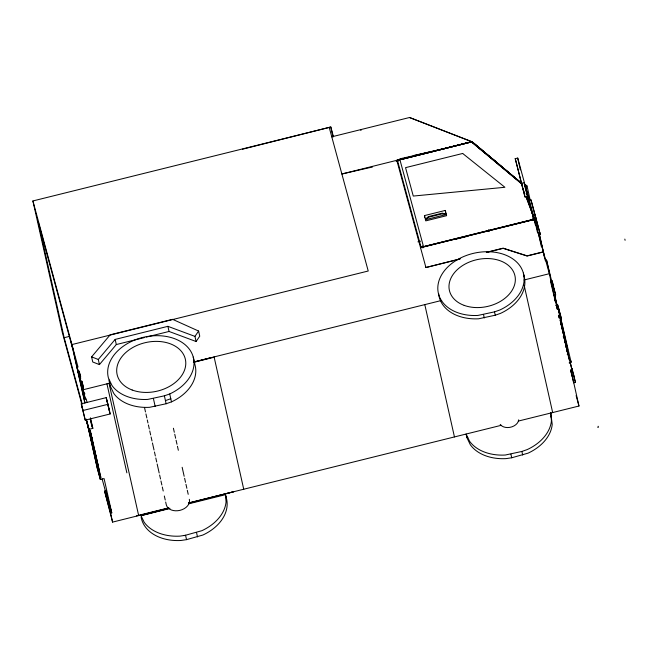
<?xml version="1.0" encoding="UTF-8"?>
<svg xmlns="http://www.w3.org/2000/svg" width="658" height="658" viewBox="0 0 658 658"><rect width="100%" height="100%" fill="white"/><g stroke="black" fill="none" stroke-linecap="round" stroke-linejoin="round"><path stroke-width="0.99" d="M518.693 419.837L518.183 421.712A9.854 7.032 -12.6 0 1 501.626 425.825L500.228 424.418M146.158 337.135L169.048 331.459L196.092 341.51L194.949 336.386L198.609 331.048L172.569 319.327L110.174 334.815L91.602 356.875L92.745 361.999L99.432 364.59L116.31 344.545L144.168 337.636M196.092 341.51L199.752 336.172L198.609 331.048M99.432 364.59L98.281 359.465L115.158 339.421L167.897 326.335L194.949 336.386M425.389 219.081L428.498 216.589L442.11 213.208L446.206 213.916L446.609 215.692L425.792 220.866L424.443 215.602L445.26 210.437L446.206 213.916M428.629 217.181L425.529 219.673L446.346 214.508L442.242 213.801L428.629 217.181L428.498 216.589M524.689 184.717L525.158 184.404L527.025 185.975L530.068 199.555L528.752 200.443L534.115 220.175M533.959 219.945L524.911 186.666L525.709 186.856L527.025 185.975M164.377 395.828L169.723 393.953A43.691 31.197 -12.6 0 0 191.174 351.989A43.691 31.197 -12.6 0 0 139.002 338.492A43.691 31.197 -12.6 0 0 108.455 378.103L112.016 385.547A43.691 31.197 -12.6 0 0 147.779 399.406L164.377 395.828L166.145 403.749L149.555 407.318A43.691 31.197 -12.6 0 1 113.793 393.459L110.231 386.016M165.446 400.607L170.792 398.732M166.145 403.749L171.499 401.874A43.691 31.197 -12.6 0 0 195.015 364.976L193.238 357.064M494.495 311.867L499.841 309.992A43.691 31.197 -12.6 0 0 510.995 257.722A43.691 31.197 -12.6 0 0 441.551 274.962A43.691 31.197 -12.6 0 0 477.897 315.437L494.495 311.867L495.244 315.215L478.654 318.785A43.691 31.197 -12.6 0 1 438.623 293.468M495.244 315.215L500.598 313.34A43.691 31.197 -12.6 0 0 523.562 274.723M184.125 535.637L201.883 530.685A43.691 31.197 -12.6 0 0 226.064 501.947L225.39 493.788L226.368 498.147M141.141 517.204A43.691 31.197 -12.6 0 0 180.909 540.489L186.543 539.642L202.853 535.044A43.691 31.197 -12.6 0 0 225.497 495.564M550.771 413.018L552.218 424.435A43.691 31.197 -12.6 0 1 528.037 453.173L511.718 457.771L506.092 458.618A43.691 31.197 -12.6 0 1 470.33 444.759L466.909 437.628L466.103 434.041L469.524 441.173A43.691 31.197 -12.6 0 0 505.286 455.032L521.876 451.454L527.231 449.579A43.691 31.197 -12.6 0 0 551.42 420.84L550.746 412.689M194.044 362.048L209.614 358.034M141.001 515.65L169.797 508.215M188.665 503.345L233.648 491.74L188.55 503.082M242.44 149.226L330.801 127.01L333.367 136.42M522.641 186.962L521.243 183.138L471.301 141.766L341.872 173.992L372.486 167M112.584 522.107L110.585 513.182L111.77 512.895L105.79 490.868L104.597 491.164L112.584 522.107L168.629 508.099M396.856 160.527L471.301 141.766L521.843 184.1M533.712 219.295L420.511 247.548L534.559 219.418L537.38 232.027M81.913 404.563L62.296 332.348L32.9 200.953L330.801 127.01L333.047 137.037M331.764 136.815L409.539 117.511L471.967 141.717L521.243 183.138M459.629 259.153L425.923 267.518L396.815 160.355L471.959 141.7L403.214 158.932L436.122 150.781M403.206 158.891L471.983 141.815L521.078 182.965M438.113 150.287L467.961 142.704M480.101 149.144L480.743 148.988M515.247 158.668L517.723 158.06L524.377 182.554L527.469 196.323L524.994 196.939L515.247 158.668L524.994 196.939M508.034 172.536L508.7 172.47M521.901 183.163L524.377 182.554M528.752 200.443L530.981 199.884L540.284 234.462L538.795 234.832M417.912 241.84L420.569 241.182M533.753 219.229L421.038 247.202L397.35 160.017M526.145 196.503L534.559 219.418L420.544 247.721L420.446 247.276M454.53 239.52L467.846 236.214M82.11 403.724L64.171 337.71L69.008 336.509M71.919 344.562L368.225 271.006L329.214 127.405M537.602 232.998L539.831 232.447M460.584 258.734L425.923 267.518L425.825 267.09M486.311 252.351L503.131 248.173L527.083 255.847L543.368 251.808M487.339 252.277L503.173 248.346L527.124 256.02L543.409 251.981M87.02 402.4L86.223 398.863L85.334 399.077L79.223 376.606L77.134 367.254L78.022 367.032L32.9 200.953M81.46 384.461L78.261 371.408L79.149 371.186L80.728 376.993L79.84 377.215L81.46 384.461L82.357 384.239M79.881 378.654L80.778 378.432M84.092 394.076L80.992 381.476L81.888 381.253L83.443 386.986L82.554 387.208L84.092 394.076L84.981 393.854M82.53 388.343L83.426 388.121M194.307 361.834L441.674 300.435M523.998 280.004L549.323 273.712L525.709 186.856L524.089 183.467M85.334 399.077L83.237 389.725L109.664 383.162M193.378 362.385L214.171 357.22M554.028 295.409L555.665 295.006L552.103 280.76L550.466 281.163L555.475 301.882L554.423 297.992M81.271 403.831L106.185 397.646L107.994 404.3L110.157 413.956L85.244 420.141L81.271 403.831L83.081 410.477L107.994 404.3M552.58 288.944L554.217 288.541M555.846 305.501L557.729 305.041L561.126 317.567L561.389 318.735L560.254 319.023L569.663 361.036L570.807 360.749L571.136 362.237L569.252 362.706L569.367 363.208L570.412 362.953L571.934 369.738L570.889 370.002L578.966 406.027L518.356 421.071M557.318 305.287L556.281 305.542L557.244 309.079L558.28 308.816L557.318 305.287L559.818 315.692L558.782 315.947L559.251 318.028L561.126 317.567M111.77 512.895L104.079 478.572L100.32 479.509L99.909 477.667L100.847 477.428L90.483 431.155L89.537 431.385L89.069 429.304L92.836 428.366L90.475 417.814M92.054 438.631L91.256 438.828L89.208 430.817L90.006 430.62L93.494 445.203M89.406 431.689L90.195 431.492L90.006 430.62M90.302 431.796L89.513 431.993L90.59 436.139L91.38 435.941M90.014 433.696L90.804 433.507M91.059 434.181L90.261 434.379L89.208 430.817M91.223 434.93L90.434 435.127L90.13 434.107M91.347 439.371L90.977 437.965L91.873 441.674L90.056 434.527L90.746 437.142L91.52 436.805L91.799 438.039M91.89 437.915L91.1 438.113L91.256 438.828M91.141 439.338L91.034 438.812L91.898 438.557M93.123 443.903L92.745 442.505L91.98 442.678L91.487 440.49L92.737 445.466L91.733 441.51L92.515 444.569L92.342 444.018M94.736 450.977L95.081 452.54L94.291 452.737L92.655 446.198L93.452 446.001M94.258 448.879L93.469 449.077L94.25 448.937M93.609 449.71L94.407 449.513L94.102 448.304L93.313 448.501L94.291 452.737M93.609 449.817L94.398 449.62M93.765 450.393L94.555 450.195M93.888 451.511L94.9 451.355L94.02 448.23M94.086 451.98L94.875 451.783L95.081 452.54M95.056 452.038L94.267 452.235L92.655 446.198M563.223 336.575L564.021 336.378L564.169 337.069L563.38 337.266M96.792 463.882L96.981 464.532L95.32 457.433L96.109 457.236L96.989 460.658M96.866 460.222L97.252 461.817L96.455 462.015C95.533 460.871 97.54 461.562 96.948 460.575M96.956 465.222L96.381 462.829L97.17 462.632L98.486 467.46L97.697 467.657M96.504 463.38L97.302 463.183L97.17 462.632M97.877 465.519L97.088 465.708L96.874 464.754M97.483 466.711L98.272 466.514L98.42 467.065L97.631 467.262L97.483 466.711L98.207 469.845L99.004 469.647L98.272 466.514M99.909 477.667L97.277 467.994L98.223 467.756L97.779 465.79M566.546 351.709L567.336 351.512L566.883 349.488L567.18 350.5M98.634 468.142L97.845 468.34L96.381 462.829M567.229 354.432L568.019 354.234L567.854 353.494M573.102 373.686L571.86 368.143L573.973 375.915L572.197 376.36L570.873 371.499M573.973 375.915L575.421 382.388L573.644 382.824L570.741 369.895M136.502 515.856L168.538 507.902M188.484 502.951L501.149 425.339M141.009 515.658L169.822 508.511M188.706 503.822L225.472 494.693M466.909 437.628L467.764 437.422M550.713 416.827L551.577 416.613M396.815 160.355L471.983 141.815L409.539 117.511M413.874 155.477L444.487 148.486M399.694 158.882L430.316 151.891M396.198 161.588L398.172 161.136M597.768 427.305L598.393 427.248L598.122 426.252M91.602 356.875L98.281 359.465M110.626 386.846L109.919 383.704L109.039 383.318L138.682 515.625M492.274 158.71L495.375 161.309M521.819 183.45L471.959 141.676L521.481 183.319M524.467 185.811L525.709 186.856M90.87 437.998L91.668 440.761L91.297 439.445M562.565 331.056L562.787 331.443L562.335 329.23M109.919 383.704L109.524 382.882A43.691 31.197 -12.6 0 1 108.932 379.888M140.606 514.836L144.176 522.271A43.691 31.197 -12.6 0 0 179.938 536.13L185.564 535.283L186.543 539.642M92.202 443.747L91.873 442.628L93.14 447.769M95.468 458.626L96.71 463.701M522.386 187.349L524.895 193.954M525.964 196.783L534.559 219.418M95.443 457.894L95.805 459.621L94.966 456.01M95.665 459.473L95.854 460.115L95.657 459.465M90.738 436.994L91.001 437.924M560.336 320.8L561.389 324.715L560.312 320.257L560.764 322.091M92.696 442.497L92.992 443.55M96.126 457.014L94.949 452.145M97.91 464.984L96.734 460.106M94.958 456.101L94.81 455.591L95.336 457.943M562.105 328.087L561.85 327.223M564.26 338.352L564.671 339.816M567.023 349.793L566.234 347.12L568.019 354.234M566.258 347.366L566.76 349.077M561.06 323.465L560.863 322.461M93.921 451.618L94.069 452.145M92.556 441.131L92.515 441.082M562.985 332.068L563.174 332.685L562.944 331.566M94.867 451.947L94.678 451.314L95.048 453.008M92.811 446.099L92.104 443.541L92.597 445.63M561.595 326.384L562.072 328.26M561.825 327.355L561.628 326.697L561.924 328.005M564.77 340.03L564.293 338.163M94.102 448.213L94.439 449.332L93.354 444.874M94.645 451.026L95.114 452.869M92.737 445.729L93.42 448.616L92.375 444.372M97.581 463.684L97.738 464.211L97.483 463.026M95.007 455.92L95.204 456.578L94.596 454.061M560.748 322.56L560.493 321.713L560.706 322.774M565.609 343.871L565.864 344.71L565.197 341.79M562.845 331.566L562.236 329.197M563.519 334.856L564.12 337.2M563.61 335.325L563.857 336.222M93.132 443.821L92.745 442.308M95.352 454.185L95.797 455.723L95.5 454.3M95.755 455.813L95.352 454.407L95.566 455.459M96.652 459.917L97.17 461.834M97.335 462.78L97.672 464.137M540.284 234.462L530.981 199.884M553.814 288.204L555.665 295.006M561.389 318.735L558.255 307.196L560.501 317.197M534.65 222.149L535.456 225.11M560.501 320.808L560.649 321.359L560.262 319.632M558.461 315.141L559.251 318.028M571.136 362.237L560.945 319.196M562.985 332.57L563.363 333.968L562.96 332.175M563.519 334.544L564.169 337.069M567.574 353.338L569.663 361.036M571.934 369.738L570.206 362.624M573.579 375.578L575.421 382.388M576.112 395.548L578.966 406.027M498.558 163.9L498.805 164.804M400.064 160.305L423.596 246.964M106.654 399.751L109.565 411.793M110.157 413.956L106.185 397.646M72.824 349.316L38.287 222.207L64.171 337.71M77.134 367.254L78.261 371.408M79.84 377.215L80.992 381.476M82.554 387.208L83.237 389.725M90.327 419.13L92.836 428.366M91.396 436.369L91.668 437.66L91.462 436.682M89.069 429.345L86.313 419.138L97.31 468.422L100.32 479.509M89.537 431.385L86.914 421.712L97.277 467.994M110.783 509.67L110.018 506.841L110.643 509.654M85.943 419.401L90.516 436.221C91.462 440.621 89.99 433.803 90.45 436.246M102.064 478.728L106.489 495.005M107.007 496.922L107.789 499.792L105.79 490.868M109.623 506.537L110.421 509.498L107.015 495.762L108.554 502.597M91.034 438.812L90.837 438.096L92.334 444.101M97.063 461.135L97.252 461.817M81.789 405.928L85.244 420.141M99.004 469.647L98.856 469.105L98.058 469.302L98.207 469.845M98.223 467.756L100.847 477.428M104.597 491.164L110.585 513.182M560.879 322.955L560.221 320.454M561.907 327.536L562.096 328.219M562.664 330.925L562.31 329.6M564.268 338.204L564.449 338.886M95.525 454.834L95.714 455.542M97.31 462.804L97.499 463.503M94.16 452.342L95.426 457.491L93.683 450.656L94.925 455.739M95.945 460.304L97.211 465.453L95.558 458.338M560.904 323.251L561.151 324.213M564.877 340.68L565.148 341.691M565.271 343.106L564.951 341.617L565.461 343.172M92.712 446.066L93.642 449.521L93.296 447.942M563.881 336.189L564.827 339.98M92.35 440.358L92.474 440.835M97.071 461.801L96.668 460.238M94.497 454.036L93.872 451.503M561.216 324.748L561.34 325.216M564.86 340.507L565.477 343.032M565.567 344.233L566.028 345.861L565.559 344.299M562.269 328.868L562.829 331.081M96.233 457.697L96.249 458.207M97.302 463.183L97.524 464.063M563.906 336.731L563.544 335.309M564.227 337.612L564.334 338.023M91.956 442.702L91.092 439.24M95.344 457.417L96.2 460.855M561.323 325.249L560.912 323.613L561.11 324.328M566.25 346.758L566.768 348.724L566.151 346.445M92.852 442.439L93.239 444.027M95.961 456.997L96.126 457.746M95.245 457.491L94.555 454.604L95.575 458.651M563.939 336.954L563.536 335.341M565.23 342.588L565.337 343.32M96.973 461.538L96.693 460.444M561.003 323.514L561.438 325.406M565.362 342.925L564.934 341.181M95.065 453L94.579 451.051M91.347 436.493L91.462 436.937M95.887 456.792L96.002 457.269M564.432 338.393L564.613 340.046M565.206 342.218L564.918 341.009M91.372 436.657L91.766 437.866M94.02 448.369L94.875 451.783M566.209 346.223L566.522 347.547M566.225 346.379L566.62 347.959L566.472 347.424M561.874 327.881L561.636 326.894M561.249 324.501L561.422 325.241M95.969 456.726L96.389 458.404M93.008 444.01L92.671 442.505M95.986 460.032L96.455 462.015M564.523 339.767L564.251 338.582M624.829 239.093L625.1 240.31M557.729 305.041L559.284 311.982M560.394 316.95L567.731 349.711M552.103 280.76L553.551 287.225M558.28 308.816L559.818 315.692M551.774 281.616L546.477 259.795L550.006 275.546M554.842 295.31L557.252 306.077M554.686 295.532L556.882 305.328M563.511 334.651L563.816 335.851M555.081 298.189L555.969 302.129M554.933 298.666L555.813 302.581M549.323 273.712L557.244 309.079M538.129 228.466L535.678 217.51L533.449 218.061L533.893 220.06M539.247 233.45L545.408 260.905M534.905 214.673L536.245 220.644M539.141 233.59L544.725 258.495M538.688 234.626L541.361 246.528M532.676 215.224L533.794 220.208M525.405 185.49L529.879 205.444M532.774 218.39L533.235 220.455M517.723 158.06L520.371 169.863M523.357 273.095L524.105 276.442M524.146 285.251L552.662 412.55M488.697 229.626L489.141 231.616M521.876 451.454L522.682 455.048M483.531 314.59L484.28 317.937M510.912 454.176L511.718 457.771M445.26 210.437L445.663 212.205M442.11 213.208L442.242 213.801M424.443 215.602L424.846 217.379M424.805 304.621L454.448 436.928M360.855 130.029L360.971 130.555M214.089 356.924L243.731 489.239M167.897 326.335L169.048 331.459M169.723 393.953L171.499 401.874M173.408 428.251L174.304 432.257M174.748 434.255L175.645 438.261M176.097 440.26L176.994 444.265M177.446 446.264L178.343 450.269M182.151 467.287L184.166 476.293M184.618 478.292L185.515 482.298M185.967 484.304L186.864 488.302M187.308 490.309L188.204 494.306M196.528 532.561L197.507 536.92M153.413 398.551L155.181 406.471M144.596 407.927L145.492 411.933M145.944 413.931L146.841 417.937M147.285 419.944L147.96 422.946M148.412 424.945L149.308 428.95M149.753 430.949L150.649 434.954M151.101 436.953L151.998 440.959M152.442 442.966L154.013 449.965M154.466 451.972L155.362 455.978M155.806 457.976L156.703 461.982M157.155 463.98L159.17 472.987M159.623 474.994L160.519 478.991M160.963 480.998L161.86 485.004M162.312 487.002L163.209 491.008M164.327 496.009L165.224 500.014M165.676 502.013L166.351 505.015A11.844 8.455 -12.6 0 0 180.053 510.328A11.844 8.455 -12.6 0 0 189.331 499.315M115.158 339.421L116.31 344.545M106.941 383.836L126.871 472.847M81.888 381.253L83.204 387.143M90.261 419.253L92.03 427.124M79.149 371.186L80.572 377.528M72.158 345.458L84.964 402.597M71.031 341.296L84.874 403.083M89.62 429.361L90.5 433.301M91.158 436.254L91.602 438.22M92.482 442.16L92.926 444.125M93.806 448.065L96.01 457.91M96.455 459.884L97.335 463.824M562.113 327.857L561.619 326.113M96.15 460.773L96.265 461.291M422.494 245.944L422.913 247.934M462.673 153.47L405.55 167.65L413.273 196.059L504.908 187.283L462.673 153.47M132.176 390.013A34.964 24.963 -12.6 0 0 185.729 364.754A34.964 24.963 -12.6 0 0 135.828 345.944A34.964 24.963 -12.6 0 0 132.176 390.013M464.194 305.386A33.583 23.984 -12.6 0 0 515.313 280.686A33.583 23.984 -12.6 0 0 466.991 263.101A33.583 23.984 -12.6 0 0 464.194 305.386"/></g></svg>
